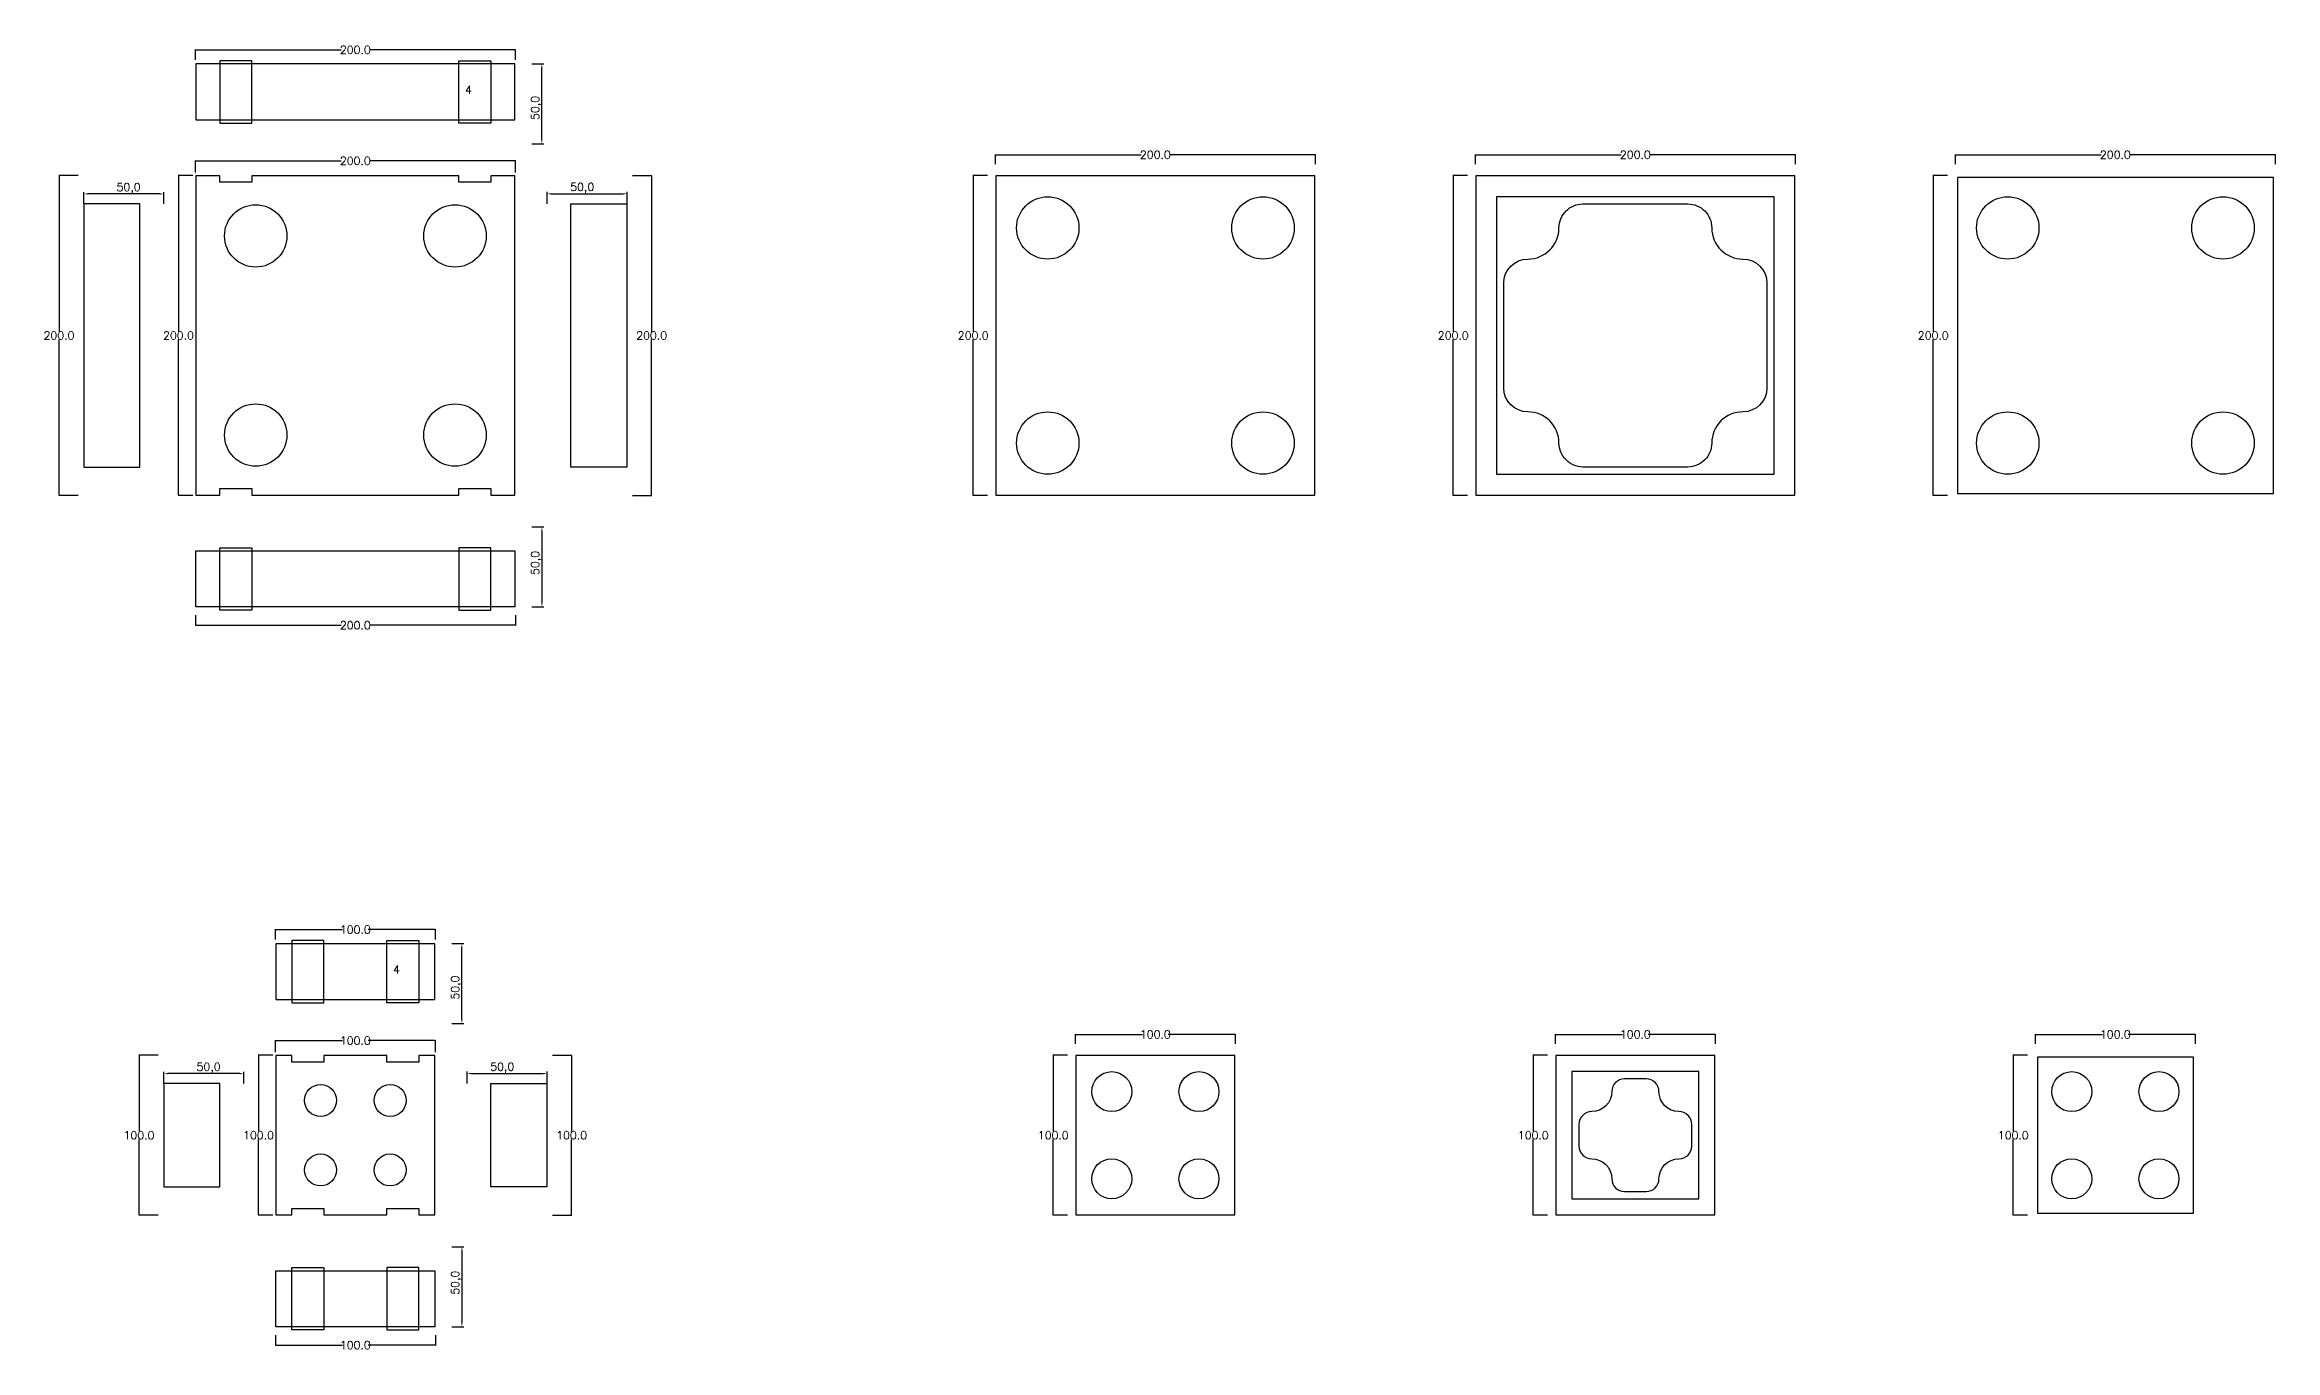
# Model space of a CAD drawing. Header units: millimetres. Extents: x 37110 to 56310, y -3510 to 5490.
# Drawn here: x 53715 to 55109, y -1137 to -321 of the extents above; entities that cross this region are included whole.
import ezdxf

# ---------------------------------------------------------------- set-up
doc = ezdxf.new("R2010")
doc.units = ezdxf.units.MM
for name, color, linetype in [('TEXT', 3, 'Continuous'), ('치구', 7, 'Continuous'), ('치수', 7, 'Continuous')]:
    doc.layers.add(name, color=color, linetype=linetype)
doc.styles.get("Standard").update_dxf_attribs({"font": 'txt.shx', "bigfont": 'whgtxt.shx'})
doc.dimstyles.new('ISO-25', dxfattribs={"dimtxt": 2.5, "dimasz": 2.5, "dimexe": 1.25, "dimexo": 0.625, "dimtad": 1, "dimtxsty": 'Standard', "dimcen": 2.5, "dimadec": 0, "dimazin": 0, "dimtfac": 1, "dimtmove": 0, "dimatfit": 3, "dimfxl": 0, "dimarcsym": 0})
doc.dimstyles.get("Standard").update_dxf_attribs({"dimtxt": 7, "dimasz": 0.18, "dimexe": 0.18, "dimexo": 0.0625, "dimgap": 0.09, "dimtad": 0, "dimtih": 1, "dimtoh": 1, "dimdec": 1, "dimzin": 0, "dimdsep": 46, "dimtxsty": 'Standard', "dimcen": 0.09, "dimadec": 0, "dimazin": 0, "dimtfac": 1, "dimtdec": 1, "dimtofl": 0, "dimtmove": 0, "dimatfit": 3, "dimfxl": 0, "dimtolj": 1, "dimtzin": 0, "dimarcsym": 0})

# ---------------------------------------------------------------- blocks, each defined once
blk = doc.blocks.new('*D2783')
at = {"layer": 'Defpoints', "color": 0, "linetype": 'Continuous'}
for p in [(54032.6, -952.9), (54032.6, -1052.9), (54044.6, -1052.9)]:
    blk.add_point(p, dxfattribs=at)
at = {"layer": '치수', "color": 0, "linetype": 'Continuous', "lineweight": -2}
for p, q in [((54032.6, -952.9), (54044.8, -952.9)), ((54044.6, -953.1), (54044.6, -1000.3)), ((54044.6, -1052.7), (54044.6, -1005.5)), ((54032.6, -1052.9), (54044.8, -1052.9))]:
    blk.add_line(p, q, dxfattribs=at)
at = {"layer": '치수', "color": 0, "linetype": 'Continuous'}
for points in [[(54044.6, -953.1), (54044.7, -953.1), (54044.6, -952.9)], [(54044.6, -1052.7), (54044.7, -1052.7), (54044.6, -1052.9)]]:
    blk.add_solid(points, dxfattribs=at)
at = {"layer": '치수', "color": 0, "linetype": 'Continuous', "insert": (54044.6, -1002.9), "char_height": 5, "attachment_point": 5}
blk.add_mtext('\\A1;100.0', dxfattribs=at)
blk = doc.blocks.new('*D2784')
at = {"layer": 'Defpoints', "color": 0, "linetype": 'Continuous'}
for p in [(54354.5, -952.9), (54345.6, -1052.9), (54354.5, -1052.9)]:
    blk.add_point(p, dxfattribs=at)
at = {"layer": '치수', "color": 0, "linetype": 'Continuous', "lineweight": -2}
for p, q in [((54354.5, -952.9), (54345.4, -952.9)), ((54345.6, -953.1), (54345.6, -1000.3)), ((54345.6, -1052.7), (54345.6, -1005.5)), ((54354.5, -1052.9), (54345.4, -1052.9))]:
    blk.add_line(p, q, dxfattribs=at)
at = {"layer": '치수', "color": 0, "linetype": 'Continuous'}
for points in [[(54345.6, -953.1), (54345.7, -953.1), (54345.6, -952.9)], [(54345.6, -1052.7), (54345.7, -1052.7), (54345.6, -1052.9)]]:
    blk.add_solid(points, dxfattribs=at)
at = {"layer": '치수', "color": 0, "linetype": 'Continuous', "insert": (54345.6, -1002.9), "char_height": 5, "attachment_point": 5}
blk.add_mtext('\\A1;100.0', dxfattribs=at)
blk = doc.blocks.new('*D2785')
at = {"layer": 'Defpoints', "color": 0, "linetype": 'Continuous'}
for p in [(54654.5, -952.9), (54645.6, -1052.9), (54654.5, -1052.9)]:
    blk.add_point(p, dxfattribs=at)
at = {"layer": '치수', "color": 0, "linetype": 'Continuous', "lineweight": -2}
for p, q in [((54654.5, -952.9), (54645.4, -952.9)), ((54645.6, -953.1), (54645.6, -1000.3)), ((54645.6, -1052.7), (54645.6, -1005.5)), ((54654.5, -1052.9), (54645.4, -1052.9))]:
    blk.add_line(p, q, dxfattribs=at)
at = {"layer": '치수', "color": 0, "linetype": 'Continuous'}
for points in [[(54645.6, -953.1), (54645.7, -953.1), (54645.6, -952.9)], [(54645.6, -1052.7), (54645.7, -1052.7), (54645.6, -1052.9)]]:
    blk.add_solid(points, dxfattribs=at)
at = {"layer": '치수', "color": 0, "linetype": 'Continuous', "insert": (54645.6, -1002.9), "char_height": 5, "attachment_point": 5}
blk.add_mtext('\\A1;100.0', dxfattribs=at)
blk = doc.blocks.new('*D2786')
at = {"layer": 'Defpoints', "color": 0, "linetype": 'Continuous'}
for p in [(54954.5, -952.9), (54945.6, -1052.9), (54954.5, -1052.9)]:
    blk.add_point(p, dxfattribs=at)
at = {"layer": '치수', "color": 0, "linetype": 'Continuous', "lineweight": -2}
for p, q in [((54954.5, -952.9), (54945.4, -952.9)), ((54945.6, -953.1), (54945.6, -1000.3)), ((54945.6, -1052.7), (54945.6, -1005.5)), ((54954.5, -1052.9), (54945.4, -1052.9))]:
    blk.add_line(p, q, dxfattribs=at)
at = {"layer": '치수', "color": 0, "linetype": 'Continuous'}
for points in [[(54945.6, -953.1), (54945.7, -953.1), (54945.6, -952.9)], [(54945.6, -1052.7), (54945.7, -1052.7), (54945.6, -1052.9)]]:
    blk.add_solid(points, dxfattribs=at)
at = {"layer": '치수', "color": 0, "linetype": 'Continuous', "insert": (54945.6, -1002.9), "char_height": 5, "attachment_point": 5}
blk.add_mtext('\\A1;100.0', dxfattribs=at)
blk = doc.blocks.new('*D2787')
at = {"layer": 'Defpoints', "color": 0, "linetype": 'Continuous'}
for p in [(53786.3, -952.9), (53774.2, -1052.9), (53786.3, -1052.9)]:
    blk.add_point(p, dxfattribs=at)
at = {"layer": '치수', "color": 0, "linetype": 'Continuous', "lineweight": -2}
for p, q in [((53786.2, -952.9), (53774, -952.9)), ((53774.2, -953.1), (53774.2, -1000.3)), ((53774.2, -1052.7), (53774.2, -1005.5)), ((53786.2, -1052.9), (53774, -1052.9))]:
    blk.add_line(p, q, dxfattribs=at)
at = {"layer": '치수', "color": 0, "linetype": 'Continuous'}
for points in [[(53774.2, -953.1), (53774.2, -953.1), (53774.2, -952.9)], [(53774.2, -1052.7), (53774.2, -1052.7), (53774.2, -1052.9)]]:
    blk.add_solid(points, dxfattribs=at)
at = {"layer": '치수', "color": 0, "linetype": 'Continuous', "insert": (53774.2, -1002.9), "char_height": 5, "attachment_point": 5}
blk.add_mtext('\\A1;100.0', dxfattribs=at)
blk = doc.blocks.new('*D2788')
at = {"layer": 'Defpoints', "color": 0, "linetype": 'Continuous'}
for p in [(53858, -952.9), (53848.9, -1052.9), (53858, -1052.9)]:
    blk.add_point(p, dxfattribs=at)
at = {"layer": '치수', "color": 0, "linetype": 'Continuous', "lineweight": -2}
for p, q in [((53857.9, -952.9), (53848.7, -952.9)), ((53848.9, -953.1), (53848.9, -1000.3)), ((53848.9, -1052.7), (53848.9, -1005.5)), ((53857.9, -1052.9), (53848.7, -1052.9))]:
    blk.add_line(p, q, dxfattribs=at)
at = {"layer": '치수', "color": 0, "linetype": 'Continuous'}
for points in [[(53848.9, -953.1), (53848.9, -953.1), (53848.9, -952.9)], [(53848.9, -1052.7), (53848.9, -1052.7), (53848.9, -1052.9)]]:
    blk.add_solid(points, dxfattribs=at)
at = {"layer": '치수', "color": 0, "linetype": 'Continuous', "insert": (53848.9, -1002.9), "char_height": 5, "attachment_point": 5}
blk.add_mtext('\\A1;100.0', dxfattribs=at)
blk = doc.blocks.new('*D2789')
at = {"layer": 'Defpoints', "color": 0, "linetype": 'Continuous'}
for p in [(53859.4, -1127.7), (53959.4, -1127.7), (53959.4, -1134.1)]:
    blk.add_point(p, dxfattribs=at)
at = {"layer": '치수', "color": 0, "linetype": 'Continuous', "lineweight": -2}
for p, q in [((53859.4, -1127.8), (53859.4, -1134.3)), ((53959.4, -1127.8), (53959.4, -1134.3)), ((53859.6, -1134.1), (53901.4, -1134.1)), ((53959.2, -1134.1), (53917.4, -1134.1))]:
    blk.add_line(p, q, dxfattribs=at)
at = {"layer": '치수', "color": 0, "linetype": 'Continuous'}
for points in [[(53859.6, -1134.1), (53859.6, -1134.2), (53859.4, -1134.1)], [(53959.2, -1134.1), (53959.2, -1134.2), (53959.4, -1134.1)]]:
    blk.add_solid(points, dxfattribs=at)
at = {"layer": '치수', "color": 0, "linetype": 'Continuous', "insert": (53909.4, -1134.1), "char_height": 5, "attachment_point": 5}
blk.add_mtext('\\A1;100.0', dxfattribs=at)
blk = doc.blocks.new('*D2790')
at = {"layer": 'Defpoints', "color": 0}
for p in [(53969.1, -1072.6), (53969.1, -1122.6), (53976, -1122.6)]:
    blk.add_point(p, dxfattribs=at)
at = {"layer": '치수', "color": 0, "lineweight": -2}
for p, q in [((53969.7, -1072.6), (53977.2, -1072.6)), ((53976, -1075.1), (53976, -1120.1)), ((53969.7, -1122.6), (53977.2, -1122.6))]:
    blk.add_line(p, q, dxfattribs=at)
at = {"layer": '치수', "color": 0}
for points in [[(53975.6, -1075.1), (53976.4, -1075.1), (53976, -1072.6)], [(53975.6, -1120.1), (53976.4, -1120.1), (53976, -1122.6)]]:
    blk.add_solid(points, dxfattribs=at)
at = {"layer": '치수', "color": 0, "insert": (53972.5, -1095.1), "char_height": 5, "attachment_point": 5, "rotation": 90}
blk.add_mtext('50,0', dxfattribs=at)
blk = doc.blocks.new('*D2791')
at = {"layer": 'Defpoints', "color": 0, "linetype": 'Continuous'}
for p in [(53959.4, -943.7), (53859.4, -951.1), (53959.4, -951.1)]:
    blk.add_point(p, dxfattribs=at)
at = {"layer": '치수', "color": 0, "linetype": 'Continuous', "lineweight": -2}
for p, q in [((53859.4, -951), (53859.4, -943.5)), ((53859.6, -943.7), (53901.4, -943.7)), ((53959.2, -943.7), (53917.4, -943.7)), ((53959.4, -951), (53959.4, -943.5))]:
    blk.add_line(p, q, dxfattribs=at)
at = {"layer": '치수', "color": 0, "linetype": 'Continuous'}
for points in [[(53859.6, -943.6), (53859.6, -943.7), (53859.4, -943.7)], [(53959.2, -943.6), (53959.2, -943.7), (53959.4, -943.7)]]:
    blk.add_solid(points, dxfattribs=at)
at = {"layer": '치수', "color": 0, "linetype": 'Continuous', "insert": (53909.4, -943.7), "char_height": 5, "attachment_point": 5}
blk.add_mtext('\\A1;100.0', dxfattribs=at)
blk = doc.blocks.new('*D2792')
at = {"layer": 'Defpoints', "color": 0, "linetype": 'Continuous'}
for p in [(53959.4, -874.3), (53859.4, -880.7), (53959.4, -880.7)]:
    blk.add_point(p, dxfattribs=at)
at = {"layer": '치수', "color": 0, "linetype": 'Continuous', "lineweight": -2}
for p, q in [((53859.4, -880.6), (53859.4, -874.1)), ((53859.6, -874.3), (53901.4, -874.3)), ((53959.2, -874.3), (53917.4, -874.3)), ((53959.4, -880.6), (53959.4, -874.1))]:
    blk.add_line(p, q, dxfattribs=at)
at = {"layer": '치수', "color": 0, "linetype": 'Continuous'}
for points in [[(53859.6, -874.3), (53859.6, -874.3), (53859.4, -874.3)], [(53959.2, -874.3), (53959.2, -874.3), (53959.4, -874.3)]]:
    blk.add_solid(points, dxfattribs=at)
at = {"layer": '치수', "color": 0, "linetype": 'Continuous', "insert": (53909.4, -874.3), "char_height": 5, "attachment_point": 5}
blk.add_mtext('\\A1;100.0', dxfattribs=at)
blk = doc.blocks.new('*D2793')
at = {"layer": 'Defpoints', "color": 0, "linetype": 'Continuous'}
for p in [(53809.4, -401.1), (54009.4, -393.7), (54009.4, -401.1)]:
    blk.add_point(p, dxfattribs=at)
at = {"layer": '치수', "color": 0, "linetype": 'Continuous', "lineweight": -2}
for p, q in [((53809.4, -401), (53809.4, -393.5)), ((53809.6, -393.7), (53900.6, -393.7)), ((54009.2, -393.7), (53918.3, -393.7)), ((54009.4, -401), (54009.4, -393.5))]:
    blk.add_line(p, q, dxfattribs=at)
at = {"layer": '치수', "color": 0, "linetype": 'Continuous'}
for points in [[(53809.6, -393.6), (53809.6, -393.7), (53809.4, -393.7)], [(54009.2, -393.6), (54009.2, -393.7), (54009.4, -393.7)]]:
    blk.add_solid(points, dxfattribs=at)
at = {"layer": '치수', "color": 0, "linetype": 'Continuous', "insert": (53909.4, -393.7), "char_height": 5, "attachment_point": 5}
blk.add_mtext('\\A1;200.0', dxfattribs=at)
blk = doc.blocks.new('*D2794')
at = {"layer": 'Defpoints', "color": 0, "linetype": 'Continuous'}
for p in [(53809.4, -677.7), (54009.4, -677.7), (54009.4, -684.1)]:
    blk.add_point(p, dxfattribs=at)
at = {"layer": '치수', "color": 0, "linetype": 'Continuous', "lineweight": -2}
for p, q in [((53809.4, -677.8), (53809.4, -684.3)), ((54009.4, -677.8), (54009.4, -684.3)), ((53809.6, -684.1), (53900.6, -684.1)), ((54009.2, -684.1), (53918.3, -684.1))]:
    blk.add_line(p, q, dxfattribs=at)
at = {"layer": '치수', "color": 0, "linetype": 'Continuous'}
for points in [[(53809.6, -684.1), (53809.6, -684.2), (53809.4, -684.1)], [(54009.2, -684.1), (54009.2, -684.2), (54009.4, -684.1)]]:
    blk.add_solid(points, dxfattribs=at)
at = {"layer": '치수', "color": 0, "linetype": 'Continuous', "insert": (53909.4, -684.1), "char_height": 5, "attachment_point": 5}
blk.add_mtext('\\A1;200.0', dxfattribs=at)
blk = doc.blocks.new('*D2795')
at = {"layer": 'Defpoints', "color": 0, "linetype": 'Continuous'}
for p in [(53809.4, -330.7), (54009.4, -324.3), (54009.4, -330.7)]:
    blk.add_point(p, dxfattribs=at)
at = {"layer": '치수', "color": 0, "linetype": 'Continuous', "lineweight": -2}
for p, q in [((53809.4, -330.6), (53809.4, -324.1)), ((53809.6, -324.3), (53900.6, -324.3)), ((54009.2, -324.3), (53918.3, -324.3)), ((54009.4, -330.6), (54009.4, -324.1))]:
    blk.add_line(p, q, dxfattribs=at)
at = {"layer": '치수', "color": 0, "linetype": 'Continuous'}
for points in [[(53809.6, -324.3), (53809.6, -324.3), (53809.4, -324.3)], [(54009.2, -324.3), (54009.2, -324.3), (54009.4, -324.3)]]:
    blk.add_solid(points, dxfattribs=at)
at = {"layer": '치수', "color": 0, "linetype": 'Continuous', "insert": (53909.4, -324.3), "char_height": 5, "attachment_point": 5}
blk.add_mtext('\\A1;200.0', dxfattribs=at)
blk = doc.blocks.new('*D2796')
at = {"layer": 'Defpoints', "color": 0, "linetype": 'Continuous'}
for p in [(53736.3, -402.9), (53724.2, -602.9), (53736.3, -602.9)]:
    blk.add_point(p, dxfattribs=at)
at = {"layer": '치수', "color": 0, "linetype": 'Continuous', "lineweight": -2}
for p, q in [((53736.2, -402.9), (53724, -402.9)), ((53724.2, -403.1), (53724.2, -500.3)), ((53724.2, -602.7), (53724.2, -505.5)), ((53736.2, -602.9), (53724, -602.9))]:
    blk.add_line(p, q, dxfattribs=at)
at = {"layer": '치수', "color": 0, "linetype": 'Continuous'}
for points in [[(53724.2, -403.1), (53724.2, -403.1), (53724.2, -402.9)], [(53724.2, -602.7), (53724.2, -602.7), (53724.2, -602.9)]]:
    blk.add_solid(points, dxfattribs=at)
at = {"layer": '치수', "color": 0, "linetype": 'Continuous', "insert": (53724.2, -502.9), "char_height": 5, "attachment_point": 5}
blk.add_mtext('\\A1;200.0', dxfattribs=at)
blk = doc.blocks.new('*D2797')
at = {"layer": 'Defpoints', "color": 0, "linetype": 'Continuous'}
for p in [(53808, -402.9), (53798.9, -602.9), (53808, -602.9)]:
    blk.add_point(p, dxfattribs=at)
at = {"layer": '치수', "color": 0, "linetype": 'Continuous', "lineweight": -2}
for p, q in [((53807.9, -402.9), (53798.7, -402.9)), ((53798.9, -403.1), (53798.9, -500.3)), ((53798.9, -602.7), (53798.9, -505.5)), ((53807.9, -602.9), (53798.7, -602.9))]:
    blk.add_line(p, q, dxfattribs=at)
at = {"layer": '치수', "color": 0, "linetype": 'Continuous'}
for points in [[(53798.9, -403.1), (53798.9, -403.1), (53798.9, -402.9)], [(53798.9, -602.7), (53798.9, -602.7), (53798.9, -602.9)]]:
    blk.add_solid(points, dxfattribs=at)
at = {"layer": '치수', "color": 0, "linetype": 'Continuous', "insert": (53798.9, -502.9), "char_height": 5, "attachment_point": 5}
blk.add_mtext('\\A1;200.0', dxfattribs=at)
blk = doc.blocks.new('*D2798')
at = {"layer": 'Defpoints', "color": 0}
for p in [(53789.7, -964.4), (53789.7, -971.1), (53839.7, -971.2)]:
    blk.add_point(p, dxfattribs=at)
at = {"layer": '치수', "color": 0, "lineweight": -2}
for p, q in [((53789.7, -970.5), (53789.7, -963.2)), ((53837.2, -964.4), (53792.2, -964.4)), ((53839.7, -970.6), (53839.7, -963.2))]:
    blk.add_line(p, q, dxfattribs=at)
at = {"layer": '치수', "color": 0}
for points in [[(53792.2, -964), (53792.2, -964.8), (53789.7, -964.4)], [(53837.2, -964), (53837.2, -964.8), (53839.7, -964.4)]]:
    blk.add_solid(points, dxfattribs=at)
at = {"layer": '치수', "color": 0, "insert": (53817.7, -960.9), "char_height": 5, "attachment_point": 5}
blk.add_mtext('50,0', dxfattribs=at)
blk = doc.blocks.new('*D2799')
at = {"layer": 'Defpoints', "color": 0}
for p in [(53739.7, -414.4), (53739.7, -421.1), (53789.7, -421.2)]:
    blk.add_point(p, dxfattribs=at)
at = {"layer": '치수', "color": 0, "lineweight": -2}
for p, q in [((53739.7, -420.5), (53739.7, -413.2)), ((53787.2, -414.4), (53742.2, -414.4)), ((53789.7, -420.6), (53789.7, -413.2))]:
    blk.add_line(p, q, dxfattribs=at)
at = {"layer": '치수', "color": 0}
for points in [[(53742.2, -414), (53742.2, -414.8), (53739.7, -414.4)], [(53787.2, -414), (53787.2, -414.8), (53789.7, -414.4)]]:
    blk.add_solid(points, dxfattribs=at)
at = {"layer": '치수', "color": 0, "insert": (53767.7, -410.9), "char_height": 5, "attachment_point": 5}
blk.add_mtext('50,0', dxfattribs=at)
blk = doc.blocks.new('*D2801')
at = {"layer": 'Defpoints', "color": 0, "linetype": 'Continuous'}
for p in [(54904.5, -402.9), (54895.6, -602.9), (54904.5, -602.9)]:
    blk.add_point(p, dxfattribs=at)
at = {"layer": '치수', "color": 0, "linetype": 'Continuous', "lineweight": -2}
for p, q in [((54904.5, -402.9), (54895.4, -402.9)), ((54895.6, -403.1), (54895.6, -500.3)), ((54895.6, -602.7), (54895.6, -505.5)), ((54904.5, -602.9), (54895.4, -602.9))]:
    blk.add_line(p, q, dxfattribs=at)
at = {"layer": '치수', "color": 0, "linetype": 'Continuous'}
for points in [[(54895.6, -403.1), (54895.7, -403.1), (54895.6, -402.9)], [(54895.6, -602.7), (54895.7, -602.7), (54895.6, -602.9)]]:
    blk.add_solid(points, dxfattribs=at)
at = {"layer": '치수', "color": 0, "linetype": 'Continuous', "insert": (54895.6, -502.9), "char_height": 5, "attachment_point": 5}
blk.add_mtext('\\A1;200.0', dxfattribs=at)
blk = doc.blocks.new('*D2802')
at = {"layer": 'Defpoints', "color": 0, "linetype": 'Continuous'}
for p in [(54604.5, -402.9), (54595.6, -602.9), (54604.5, -602.9)]:
    blk.add_point(p, dxfattribs=at)
at = {"layer": '치수', "color": 0, "linetype": 'Continuous', "lineweight": -2}
for p, q in [((54604.5, -402.9), (54595.4, -402.9)), ((54595.6, -403.1), (54595.6, -500.3)), ((54595.6, -602.7), (54595.6, -505.5)), ((54604.5, -602.9), (54595.4, -602.9))]:
    blk.add_line(p, q, dxfattribs=at)
at = {"layer": '치수', "color": 0, "linetype": 'Continuous'}
for points in [[(54595.6, -403.1), (54595.7, -403.1), (54595.6, -402.9)], [(54595.6, -602.7), (54595.7, -602.7), (54595.6, -602.9)]]:
    blk.add_solid(points, dxfattribs=at)
at = {"layer": '치수', "color": 0, "linetype": 'Continuous', "insert": (54595.6, -502.9), "char_height": 5, "attachment_point": 5}
blk.add_mtext('\\A1;200.0', dxfattribs=at)
blk = doc.blocks.new('*D2803')
at = {"layer": 'Defpoints', "color": 0, "linetype": 'Continuous'}
for p in [(54304.5, -402.9), (54295.6, -602.9), (54304.5, -602.9)]:
    blk.add_point(p, dxfattribs=at)
at = {"layer": '치수', "color": 0, "linetype": 'Continuous', "lineweight": -2}
for p, q in [((54304.5, -402.9), (54295.4, -402.9)), ((54295.6, -403.1), (54295.6, -500.3)), ((54295.6, -602.7), (54295.6, -505.5)), ((54304.5, -602.9), (54295.4, -602.9))]:
    blk.add_line(p, q, dxfattribs=at)
at = {"layer": '치수', "color": 0, "linetype": 'Continuous'}
for points in [[(54295.6, -403.1), (54295.7, -403.1), (54295.6, -402.9)], [(54295.6, -602.7), (54295.7, -602.7), (54295.6, -602.9)]]:
    blk.add_solid(points, dxfattribs=at)
at = {"layer": '치수', "color": 0, "linetype": 'Continuous', "insert": (54295.6, -502.9), "char_height": 5, "attachment_point": 5}
blk.add_mtext('\\A1;200.0', dxfattribs=at)
blk = doc.blocks.new('*D2804')
at = {"layer": 'Defpoints', "color": 0, "linetype": 'Continuous'}
for p in [(54082.6, -402.9), (54082.6, -602.9), (54094.6, -602.9)]:
    blk.add_point(p, dxfattribs=at)
at = {"layer": '치수', "color": 0, "linetype": 'Continuous', "lineweight": -2}
for p, q in [((54082.6, -402.9), (54094.8, -402.9)), ((54094.6, -403.1), (54094.6, -500.3)), ((54094.6, -602.7), (54094.6, -505.5)), ((54082.6, -602.9), (54094.8, -602.9))]:
    blk.add_line(p, q, dxfattribs=at)
at = {"layer": '치수', "color": 0, "linetype": 'Continuous'}
for points in [[(54094.6, -403.1), (54094.7, -403.1), (54094.6, -402.9)], [(54094.6, -602.7), (54094.7, -602.7), (54094.6, -602.9)]]:
    blk.add_solid(points, dxfattribs=at)
at = {"layer": '치수', "color": 0, "linetype": 'Continuous', "insert": (54094.6, -502.9), "char_height": 5, "attachment_point": 5}
blk.add_mtext('\\A1;200.0', dxfattribs=at)
blk = doc.blocks.new('*D2805')
at = {"layer": 'Defpoints', "color": 0, "linetype": 'Continuous'}
for p in [(54959.4, -945.8), (55059.4, -939.9), (55059.4, -945.8)]:
    blk.add_point(p, dxfattribs=at)
at = {"layer": '치수', "color": 0, "linetype": 'Continuous', "lineweight": -2}
for p, q in [((54959.4, -945.7), (54959.4, -939.7)), ((54959.6, -939.9), (55001.4, -939.9)), ((55059.2, -939.9), (55017.4, -939.9)), ((55059.4, -945.7), (55059.4, -939.7))]:
    blk.add_line(p, q, dxfattribs=at)
at = {"layer": '치수', "color": 0, "linetype": 'Continuous'}
for points in [[(54959.6, -939.9), (54959.6, -939.9), (54959.4, -939.9)], [(55059.2, -939.9), (55059.2, -939.9), (55059.4, -939.9)]]:
    blk.add_solid(points, dxfattribs=at)
at = {"layer": '치수', "color": 0, "linetype": 'Continuous', "insert": (55009.4, -939.9), "char_height": 5, "attachment_point": 5}
blk.add_mtext('\\A1;100.0', dxfattribs=at)
blk = doc.blocks.new('*D2806')
at = {"layer": 'Defpoints', "color": 0, "linetype": 'Continuous'}
for p in [(54359.4, -945.8), (54459.4, -939.9), (54459.4, -945.8)]:
    blk.add_point(p, dxfattribs=at)
at = {"layer": '치수', "color": 0, "linetype": 'Continuous', "lineweight": -2}
for p, q in [((54359.4, -945.7), (54359.4, -939.7)), ((54359.6, -939.9), (54401.4, -939.9)), ((54459.2, -939.9), (54417.4, -939.9)), ((54459.4, -945.7), (54459.4, -939.7))]:
    blk.add_line(p, q, dxfattribs=at)
at = {"layer": '치수', "color": 0, "linetype": 'Continuous'}
for points in [[(54359.6, -939.9), (54359.6, -939.9), (54359.4, -939.9)], [(54459.2, -939.9), (54459.2, -939.9), (54459.4, -939.9)]]:
    blk.add_solid(points, dxfattribs=at)
at = {"layer": '치수', "color": 0, "linetype": 'Continuous', "insert": (54409.4, -939.9), "char_height": 5, "attachment_point": 5}
blk.add_mtext('\\A1;100.0', dxfattribs=at)
blk = doc.blocks.new('*D2807')
at = {"layer": 'Defpoints', "color": 0}
for p in [(53979.2, -971.1), (54029.2, -964.3), (54029.2, -971.1)]:
    blk.add_point(p, dxfattribs=at)
at = {"layer": '치수', "color": 0, "lineweight": -2}
for p, q in [((53979.2, -970.5), (53979.2, -963.1)), ((53981.7, -964.3), (54026.7, -964.3)), ((54029.2, -970.5), (54029.2, -963.1))]:
    blk.add_line(p, q, dxfattribs=at)
at = {"layer": '치수', "color": 0}
for points in [[(53981.7, -963.9), (53981.7, -964.7), (53979.2, -964.3)], [(54026.7, -963.9), (54026.7, -964.7), (54029.2, -964.3)]]:
    blk.add_solid(points, dxfattribs=at)
at = {"layer": '치수', "color": 0, "insert": (54001.2, -960.8), "char_height": 5, "attachment_point": 5}
blk.add_mtext('50,0', dxfattribs=at)
blk = doc.blocks.new('*D2808')
at = {"layer": 'Defpoints', "color": 0}
for p in [(53969.1, -883.1), (53976, -883.1), (53969.1, -933.1)]:
    blk.add_point(p, dxfattribs=at)
at = {"layer": '치수', "color": 0, "lineweight": -2}
for p, q in [((53969.7, -883.1), (53977.2, -883.1)), ((53976, -930.6), (53976, -885.6)), ((53969.7, -933.1), (53977.2, -933.1))]:
    blk.add_line(p, q, dxfattribs=at)
at = {"layer": '치수', "color": 0}
for points in [[(53975.6, -885.6), (53976.4, -885.6), (53976, -883.1)], [(53975.6, -930.6), (53976.4, -930.6), (53976, -933.1)]]:
    blk.add_solid(points, dxfattribs=at)
at = {"layer": '치수', "color": 0, "insert": (53972.5, -910.6), "char_height": 5, "attachment_point": 5, "rotation": 90}
blk.add_mtext('50,0', dxfattribs=at)
blk = doc.blocks.new('*D2809')
at = {"layer": 'Defpoints', "color": 0, "linetype": 'Continuous'}
for p in [(54659.4, -945.8), (54759.4, -939.9), (54759.4, -945.8)]:
    blk.add_point(p, dxfattribs=at)
at = {"layer": '치수', "color": 0, "linetype": 'Continuous', "lineweight": -2}
for p, q in [((54659.4, -945.7), (54659.4, -939.7)), ((54659.6, -939.9), (54701.4, -939.9)), ((54759.2, -939.9), (54717.4, -939.9)), ((54759.4, -945.7), (54759.4, -939.7))]:
    blk.add_line(p, q, dxfattribs=at)
at = {"layer": '치수', "color": 0, "linetype": 'Continuous'}
for points in [[(54659.6, -939.9), (54659.6, -939.9), (54659.4, -939.9)], [(54759.2, -939.9), (54759.2, -939.9), (54759.4, -939.9)]]:
    blk.add_solid(points, dxfattribs=at)
at = {"layer": '치수', "color": 0, "linetype": 'Continuous', "insert": (54709.4, -939.9), "char_height": 5, "attachment_point": 5}
blk.add_mtext('\\A1;100.0', dxfattribs=at)
blk = doc.blocks.new('*D2810')
at = {"layer": 'Defpoints', "color": 0}
for p in [(54019.1, -622.6), (54019.1, -672.6), (54026, -672.6)]:
    blk.add_point(p, dxfattribs=at)
at = {"layer": '치수', "color": 0, "lineweight": -2}
for p, q in [((54019.7, -622.6), (54027.2, -622.6)), ((54026, -625.1), (54026, -670.1)), ((54019.7, -672.6), (54027.2, -672.6))]:
    blk.add_line(p, q, dxfattribs=at)
at = {"layer": '치수', "color": 0}
for points in [[(54025.6, -625.1), (54026.4, -625.1), (54026, -622.6)], [(54025.6, -670.1), (54026.4, -670.1), (54026, -672.6)]]:
    blk.add_solid(points, dxfattribs=at)
at = {"layer": '치수', "color": 0, "insert": (54022.5, -645.1), "char_height": 5, "attachment_point": 5, "rotation": 90}
blk.add_mtext('50,0', dxfattribs=at)
blk = doc.blocks.new('*D2812')
at = {"layer": 'Defpoints', "color": 0, "linetype": 'Continuous'}
for p in [(55109.4, -389.9), (54909.4, -395.8), (55109.4, -395.8)]:
    blk.add_point(p, dxfattribs=at)
at = {"layer": '치수', "color": 0, "linetype": 'Continuous', "lineweight": -2}
for p, q in [((54909.4, -395.7), (54909.4, -389.7)), ((54909.6, -389.9), (55000.6, -389.9)), ((55109.2, -389.9), (55018.3, -389.9)), ((55109.4, -395.7), (55109.4, -389.7))]:
    blk.add_line(p, q, dxfattribs=at)
at = {"layer": '치수', "color": 0, "linetype": 'Continuous'}
for points in [[(54909.6, -389.9), (54909.6, -389.9), (54909.4, -389.9)], [(55109.2, -389.9), (55109.2, -389.9), (55109.4, -389.9)]]:
    blk.add_solid(points, dxfattribs=at)
at = {"layer": '치수', "color": 0, "linetype": 'Continuous', "insert": (55009.4, -389.9), "char_height": 5, "attachment_point": 5}
blk.add_mtext('\\A1;200.0', dxfattribs=at)
blk = doc.blocks.new('*D2813')
at = {"layer": 'Defpoints', "color": 0}
for p in [(54019.1, -333.1), (54026, -333.1), (54019.1, -383.1)]:
    blk.add_point(p, dxfattribs=at)
at = {"layer": '치수', "color": 0, "lineweight": -2}
for p, q in [((54019.7, -333.1), (54027.2, -333.1)), ((54026, -380.6), (54026, -335.6)), ((54019.7, -383.1), (54027.2, -383.1))]:
    blk.add_line(p, q, dxfattribs=at)
at = {"layer": '치수', "color": 0}
for points in [[(54025.6, -335.6), (54026.4, -335.6), (54026, -333.1)], [(54025.6, -380.6), (54026.4, -380.6), (54026, -383.1)]]:
    blk.add_solid(points, dxfattribs=at)
at = {"layer": '치수', "color": 0, "insert": (54022.5, -360.6), "char_height": 5, "attachment_point": 5, "rotation": 90}
blk.add_mtext('50,0', dxfattribs=at)
blk = doc.blocks.new('*D2814')
at = {"layer": 'Defpoints', "color": 0, "linetype": 'Continuous'}
for p in [(54509.4, -389.9), (54309.4, -395.8), (54509.4, -395.8)]:
    blk.add_point(p, dxfattribs=at)
at = {"layer": '치수', "color": 0, "linetype": 'Continuous', "lineweight": -2}
for p, q in [((54309.4, -395.7), (54309.4, -389.7)), ((54309.6, -389.9), (54400.6, -389.9)), ((54509.2, -389.9), (54418.3, -389.9)), ((54509.4, -395.7), (54509.4, -389.7))]:
    blk.add_line(p, q, dxfattribs=at)
at = {"layer": '치수', "color": 0, "linetype": 'Continuous'}
for points in [[(54309.6, -389.9), (54309.6, -389.9), (54309.4, -389.9)], [(54509.2, -389.9), (54509.2, -389.9), (54509.4, -389.9)]]:
    blk.add_solid(points, dxfattribs=at)
at = {"layer": '치수', "color": 0, "linetype": 'Continuous', "insert": (54409.4, -389.9), "char_height": 5, "attachment_point": 5}
blk.add_mtext('\\A1;200.0', dxfattribs=at)
blk = doc.blocks.new('*D2815')
at = {"layer": 'Defpoints', "color": 0}
for p in [(54079.2, -414.3), (54029.2, -421.1), (54079.2, -421.1)]:
    blk.add_point(p, dxfattribs=at)
at = {"layer": '치수', "color": 0, "lineweight": -2}
for p, q in [((54029.2, -420.5), (54029.2, -413.1)), ((54031.7, -414.3), (54076.7, -414.3)), ((54079.2, -420.5), (54079.2, -413.1))]:
    blk.add_line(p, q, dxfattribs=at)
at = {"layer": '치수', "color": 0}
for points in [[(54031.7, -413.9), (54031.7, -414.7), (54029.2, -414.3)], [(54076.7, -413.9), (54076.7, -414.7), (54079.2, -414.3)]]:
    blk.add_solid(points, dxfattribs=at)
at = {"layer": '치수', "color": 0, "insert": (54051.2, -410.8), "char_height": 5, "attachment_point": 5}
blk.add_mtext('50,0', dxfattribs=at)
blk = doc.blocks.new('*D2816')
at = {"layer": 'Defpoints', "color": 0, "linetype": 'Continuous'}
for p in [(54809.4, -389.9), (54609.4, -395.8), (54809.4, -395.8)]:
    blk.add_point(p, dxfattribs=at)
at = {"layer": '치수', "color": 0, "linetype": 'Continuous', "lineweight": -2}
for p, q in [((54609.4, -395.7), (54609.4, -389.7)), ((54609.6, -389.9), (54700.6, -389.9)), ((54809.2, -389.9), (54718.3, -389.9)), ((54809.4, -395.7), (54809.4, -389.7))]:
    blk.add_line(p, q, dxfattribs=at)
at = {"layer": '치수', "color": 0, "linetype": 'Continuous'}
for points in [[(54609.6, -389.9), (54609.6, -389.9), (54609.4, -389.9)], [(54809.2, -389.9), (54809.2, -389.9), (54809.4, -389.9)]]:
    blk.add_solid(points, dxfattribs=at)
at = {"layer": '치수', "color": 0, "linetype": 'Continuous', "insert": (54709.4, -389.9), "char_height": 5, "attachment_point": 5}
blk.add_mtext('\\A1;200.0', dxfattribs=at)

msp = doc.modelspace()

# ---------------------------------------------------------------- linework, layer by layer
at = {"color": 0}
msp.add_lwpolyline([(54674.167, -996.128), (54674.167, -1009.628, 0.41421356), (54682.167, -1017.628, -0.41421356), (54694.667, -1030.128, 0.41421356), (54702.667, -1038.128), (54716.167, -1038.128, 0.41421356), (54724.167, -1030.128, -0.41421356), (54736.667, -1017.628, 0.41421356), (54744.667, -1009.628), (54744.667, -996.128, 0.41421356), (54736.667, -988.128, -0.41421356), (54724.167, -975.628, 0.41421356), (54716.167, -967.628), (54702.667, -967.628, 0.41421356), (54694.667, -975.628, -0.41421356), (54682.167, -988.128, 0.41421356)], format="xyb", close=True, dxfattribs=at)
for centre, radius in [((53887.667, -981.128), 10), ((53931.167, -981.128), 10), ((54382.167, -975.628), 12.5), ((54436.667, -975.628), 12.5), ((54982.167, -975.628), 12.5), ((55036.667, -975.628), 12.5), ((53887.667, -1024.628), 10), ((53931.167, -1024.628), 10), ((54382.167, -1030.128), 12.5), ((54436.667, -1030.128), 12.5), ((54982.167, -1030.128), 12.5), ((55036.667, -1030.128), 12.5)]:
    msp.add_circle(centre, radius, dxfattribs=at)
at = {"layer": '치구'}
for points in [[(53809.667, -368.128), (54009.167, -368.128), (54009.167, -333.128), (53809.667, -333.128)], [(53809.667, -602.628), (53824.667, -602.628), (53824.667, -598.628), (53844.667, -598.628), (53844.667, -602.628), (53974.167, -602.628), (53974.167, -598.628), (53994.167, -598.628), (53994.167, -602.628), (54009.167, -602.628), (54009.167, -403.128), (53994.167, -403.128), (53994.167, -407.128), (53974.167, -407.128), (53974.167, -403.128), (53844.667, -403.128), (53844.667, -407.128), (53824.667, -407.128), (53824.667, -403.128), (53809.667, -403.128)], [(54309.667, -403.128), (54309.667, -602.628), (54509.167, -602.628), (54509.167, -403.128)], [(54609.667, -403.128), (54609.667, -602.628), (54809.167, -602.628), (54809.167, -403.128)], [(54910.667, -404.128), (54910.667, -601.628), (55108.167, -601.628), (55108.167, -404.128)], [(54622.667, -416.128), (54622.667, -589.628), (54796.167, -589.628), (54796.167, -416.128)], [(53774.667, -420.528), (53739.667, -420.528), (53739.667, -585.228), (53774.667, -585.228)], [(54044.167, -420.528), (54079.167, -420.528), (54079.167, -585.228), (54044.167, -585.228)], [(53809.667, -637.628), (54009.167, -637.628), (54009.167, -672.628), (53809.667, -672.628)], [(53859.667, -918.128), (53959.167, -918.128), (53959.167, -883.128), (53859.667, -883.128)], [(53859.667, -1052.628), (53869.667, -1052.628), (53869.667, -1048.628), (53889.667, -1048.628), (53889.667, -1052.628), (53929.167, -1052.628), (53929.167, -1048.628), (53949.167, -1048.628), (53949.167, -1052.628), (53959.167, -1052.628), (53959.167, -953.128), (53949.167, -953.128), (53949.167, -957.128), (53929.167, -957.128), (53929.167, -953.128), (53889.667, -953.128), (53889.667, -957.128), (53869.667, -957.128), (53869.667, -953.128), (53859.667, -953.128)], [(54359.667, -953.128), (54359.667, -1052.628), (54459.167, -1052.628), (54459.167, -953.128)], [(54659.667, -953.128), (54659.667, -1052.628), (54759.167, -1052.628), (54759.167, -953.128)], [(54960.667, -954.128), (54960.667, -1051.628), (55058.167, -1051.628), (55058.167, -954.128)], [(53824.667, -970.528), (53789.667, -970.528), (53789.667, -1035.228), (53824.667, -1035.228)], [(53994.167, -970.528), (54029.167, -970.528), (54029.167, -1035.228), (53994.167, -1035.228)], [(54669.667, -963.128), (54669.667, -1042.628), (54749.167, -1042.628), (54749.167, -963.128)], [(53859.667, -1087.628), (53959.167, -1087.628), (53959.167, -1122.628), (53859.667, -1122.628)]]:
    msp.add_lwpolyline(points, close=True, dxfattribs=at)
at = {"layer": '치구', "color": 1}
for points in [[(53824.667, -370.128), (53844.667, -370.128), (53844.667, -331.13), (53824.667, -331.13)], [(53994.167, -370.128), (53974.167, -370.128), (53974.167, -331.13), (53994.167, -331.13)], [(53824.667, -635.628), (53844.667, -635.628), (53844.667, -674.625), (53824.667, -674.625)], [(53994.167, -635.628), (53974.167, -635.628), (53974.167, -674.625), (53994.167, -674.625)], [(53869.667, -920.128), (53889.667, -920.128), (53889.667, -881.13), (53869.667, -881.13)], [(53949.167, -920.128), (53929.167, -920.128), (53929.167, -881.13), (53949.167, -881.13)], [(53869.667, -1085.628), (53889.667, -1085.628), (53889.667, -1124.625), (53869.667, -1124.625)], [(53949.167, -1085.628), (53929.167, -1085.628), (53929.167, -1124.625), (53949.167, -1124.625)]]:
    msp.add_lwpolyline(points, close=True, dxfattribs=at)
at = {"layer": '치구'}
msp.add_lwpolyline([(54676.667, -420.628), (54742.167, -420.628, -0.41421365), (54757.167, -435.628, 0.41421347), (54776.667, -455.128, -0.41421338), (54791.667, -470.128), (54791.667, -535.628, -0.41421338), (54776.667, -550.628, 0.41421347), (54757.167, -570.128, -0.41421365), (54742.167, -585.128), (54676.667, -585.128, -0.41421365), (54661.667, -570.128, 0.41421347), (54642.167, -550.628, -0.41421338), (54627.167, -535.628), (54627.167, -470.128, -0.41421338), (54642.167, -455.128, 0.41421347), (54661.667, -435.628, -0.41421365)], format="xyb", close=True, dxfattribs=at)
for centre in [(54342.167, -435.628), (54476.667, -435.628), (54942.167, -435.628), (55076.667, -435.628), (53847.167, -440.628), (53971.667, -440.628), (53847.167, -565.128), (53971.667, -565.128), (54342.167, -570.128), (54476.667, -570.128), (54942.167, -570.128), (55076.667, -570.128)]:
    msp.add_circle(centre, 19.5, dxfattribs=at)

# ---------------------------------------------------------------- texts
at = {"layer": 'TEXT', "color": 1}
for p in [(53977.979, -351.826), (53932.979, -901.826)]:
    msp.add_text('4', height=5, dxfattribs=at).set_placement(p)

# ---------------------------------------------------------------- dimensions: what is measured, and where the dimension line sits
at = {"layer": '치수', "color": 4, "linetype": 'Continuous'}
for base, p1, p2, picture, middle in [((54009.417, -324.306), (53809.417, -330.703), (54009.417, -330.703), '*D2795', (53909.417, -324.306)), ((54009.417, -684.138), (53809.417, -677.741), (54009.417, -677.741), '*D2794', (53909.417, -684.138)), ((53959.417, -874.306), (53859.417, -880.703), (53959.417, -880.703), '*D2792', (53909.417, -874.306)), ((53959.417, -1134.138), (53859.417, -1127.741), (53959.417, -1127.741), '*D2789', (53909.417, -1134.138))]:
    dim = msp.add_linear_dim(base=base, p1=p1, p2=p2, dimstyle='Standard', override={"dimtxt": 5}, dxfattribs=at)
    dim.commit()
    dim.dimension.update_dxf_attribs({"geometry": picture, "text_midpoint": middle, "dimtype": 160})
at = {"layer": '치수', "color": 4}
for base, p1, p2, angle, picture, middle in [((54025.994, -333.128), (54019.096, -383.128), (54019.096, -333.128), 90, '*D2813', (54025.994, -360.628)), ((53739.667, -414.401), (53789.667, -421.178), (53739.667, -421.078), 180, '*D2799', (53767.667, -414.401)), ((54025.994, -672.628), (54019.096, -622.628), (54019.096, -672.628), 270, '*D2810', (54025.994, -645.128)), ((53975.994, -883.128), (53969.096, -933.128), (53969.096, -883.128), 90, '*D2808', (53975.994, -910.628)), ((53789.667, -964.401), (53839.667, -971.178), (53789.667, -971.078), 180, '*D2798', (53817.667, -964.401)), ((53975.994, -1122.628), (53969.096, -1072.628), (53969.096, -1122.628), 270, '*D2790', (53975.994, -1095.128))]:
    dim = msp.add_linear_dim(base=base, p1=p1, p2=p2, angle=angle, dimstyle='ISO-25', override={"dimtxt": 5, "dimdec": 1, "dimzin": 0, "dimtdec": 1}, dxfattribs=at)
    dim.commit()
    dim.dimension.update_dxf_attribs({"geometry": picture, "text_midpoint": middle, "dimtype": 160})
at = {"layer": '치수', "color": 4, "linetype": 'Continuous'}
for base, p1, p2, picture, middle in [((54009.417, -393.656), (53809.417, -401.053), (54009.417, -401.053), '*D2793', (53909.417, -393.656)), ((54509.417, -389.887), (54309.417, -395.771), (54509.417, -395.771), '*D2814', (54409.417, -389.887)), ((54809.417, -389.887), (54609.417, -395.771), (54809.417, -395.771), '*D2816', (54709.417, -389.887)), ((55109.417, -389.887), (54909.417, -395.771), (55109.417, -395.771), '*D2812', (55009.417, -389.887)), ((53959.417, -943.656), (53859.417, -951.053), (53959.417, -951.053), '*D2791', (53909.417, -943.656)), ((54459.417, -939.887), (54359.417, -945.771), (54459.417, -945.771), '*D2806', (54409.417, -939.887)), ((54759.417, -939.887), (54659.417, -945.771), (54759.417, -945.771), '*D2809', (54709.417, -939.887)), ((55059.417, -939.887), (54959.417, -945.771), (55059.417, -945.771), '*D2805', (55009.417, -939.887))]:
    dim = msp.add_linear_dim(base=base, p1=p1, p2=p2, dimstyle='Standard', override={"dimtxt": 5}, dxfattribs=at)
    dim.commit()
    dim.dimension.update_dxf_attribs({"geometry": picture, "text_midpoint": middle})
for base, p1, p2, picture, middle in [((53724.199, -602.878), (53736.269, -402.878), (53736.269, -602.878), '*D2796', (53724.199, -502.878)), ((53798.887, -602.878), (53807.956, -402.878), (53807.956, -602.878), '*D2797', (53798.887, -502.878)), ((54094.635, -602.878), (54082.565, -402.878), (54082.565, -602.878), '*D2804', (54094.635, -502.878)), ((54295.621, -602.878), (54304.526, -402.878), (54304.526, -602.878), '*D2803', (54295.621, -502.878)), ((54595.621, -602.878), (54604.526, -402.878), (54604.526, -602.878), '*D2802', (54595.621, -502.878)), ((54895.621, -602.878), (54904.526, -402.878), (54904.526, -602.878), '*D2801', (54895.621, -502.878)), ((53774.199, -1052.878), (53786.269, -952.878), (53786.269, -1052.878), '*D2787', (53774.199, -1002.878)), ((53848.887, -1052.878), (53857.956, -952.878), (53857.956, -1052.878), '*D2788', (53848.887, -1002.878)), ((54044.635, -1052.878), (54032.565, -952.878), (54032.565, -1052.878), '*D2783', (54044.635, -1002.878)), ((54345.621, -1052.878), (54354.526, -952.878), (54354.526, -1052.878), '*D2784', (54345.621, -1002.878)), ((54645.621, -1052.878), (54654.526, -952.878), (54654.526, -1052.878), '*D2785', (54645.621, -1002.878)), ((54945.621, -1052.878), (54954.526, -952.878), (54954.526, -1052.878), '*D2786', (54945.621, -1002.878))]:
    dim = msp.add_linear_dim(base=base, p1=p1, p2=p2, angle=90, dimstyle='Standard', override={"dimtxt": 5}, dxfattribs=at)
    dim.commit()
    dim.dimension.update_dxf_attribs({"geometry": picture, "text_midpoint": middle})
at = {"layer": '치수', "color": 4}
for base, p1, p2, picture, middle in [((54079.167, -414.301), (54029.167, -421.078), (54079.167, -421.078), '*D2815', (54051.167, -414.301)), ((54029.167, -964.301), (53979.167, -971.078), (54029.167, -971.078), '*D2807', (54001.167, -964.301))]:
    dim = msp.add_linear_dim(base=base, p1=p1, p2=p2, dimstyle='ISO-25', override={"dimtxt": 5, "dimdec": 1, "dimzin": 0, "dimtdec": 1}, dxfattribs=at)
    dim.commit()
    dim.dimension.update_dxf_attribs({"geometry": picture, "text_midpoint": middle, "dimtype": 160})

doc.saveas('drawing.dxf')
